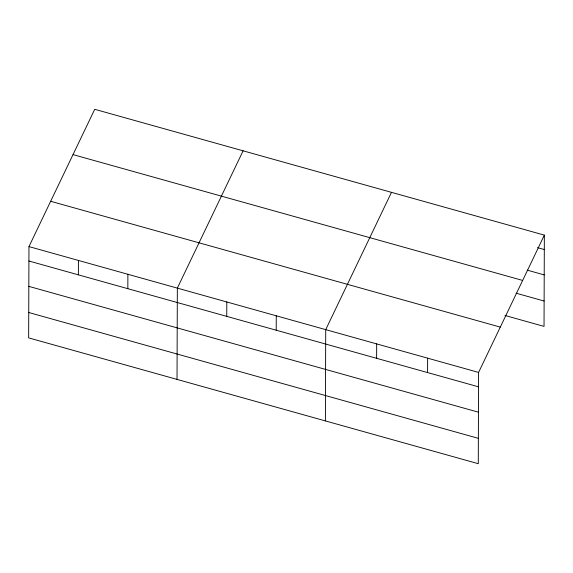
<?xml version="1.0" encoding="UTF-8"?>
<svg xmlns="http://www.w3.org/2000/svg" width="573" height="573" viewBox="0 0 573 573"><rect width="100%" height="100%" fill="white"/><g stroke="black" fill="none" stroke-linecap="round" stroke-linejoin="round"><path stroke-width="0.86" d="M28.965 246.598L28.65 337.877L478.276 463.7L478.591 372.421L544.35 235.123L94.724 109.3L28.965 246.598L478.591 372.421M78.379 274.847L78.429 260.443M127.836 288.685L127.886 274.281M177.028 379.398L177.344 288.119L243.102 150.821M226.75 316.368L226.801 301.964M276.215 330.213L276.265 315.802M325.4 420.919L325.722 329.64L391.481 192.342M376.626 358.311L376.676 343.9M427.587 372.572L427.637 358.161M544.35 235.123L544.035 326.402L504.963 315.465M537.503 247.629L544.3 249.527M527.224 270.141L544.214 274.897M73.029 154.61L522.648 280.433M516.094 293.19L544.121 301.033M50.668 201.288L500.293 327.111M28.915 261.009L478.541 386.832M28.829 286.371L478.455 412.195M28.736 312.507L478.362 438.338"/></g></svg>
